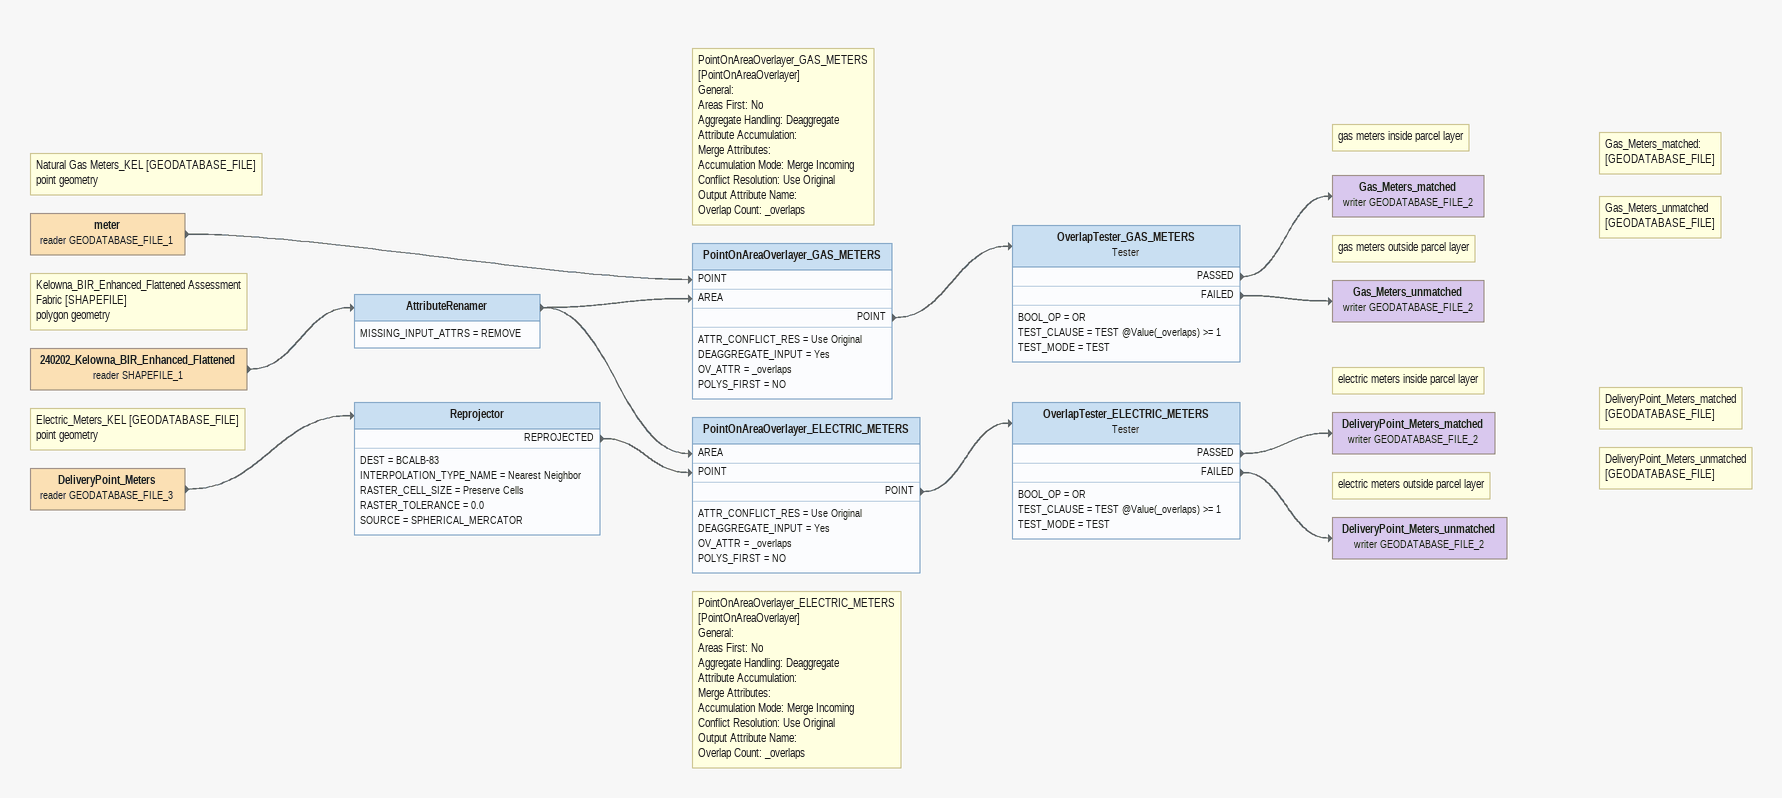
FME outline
Note: Natural Gas Meters_KEL [GEODATABASE_FILE] / point geometry
meter (reader GEODATABASE_FILE_1)
    -> PointOnAreaOverlayer_GAS_METERS [POINT]
Note: Kelowna_BIR_Enhanced_Flattened Assessment Fabric [SHAPEFILE] / polygon geometry
240202_Kelowna_BIR_Enhanced_Flattened (reader SHAPEFILE_1)
    -> AttributeRenamer
AttributeRenamer
    MISSING_INPUT_ATTRS = REMOVE
    -> PointOnAreaOverlayer_GAS_METERS [AREA]
    -> PointOnAreaOverlayer_ELECTRIC_METERS [AREA]
Note: PointOnAreaOverlayer_GAS_METERS [PointOnAreaOverlayer] / General: / Areas First: No / Aggregate Handling: Deaggregate / Attribute Accumulation: / Merge Attributes: / Accumulation Mode: Merge Incoming / Conflict Resolution: Use Original / Output Attribute Name: / Overlap Count: _overlaps
PointOnAreaOverlayer_GAS_METERS
    ATTR_CONFLICT_RES = Use Original
    DEAGGREGATE_INPUT = Yes
    OV_ATTR = _overlaps
    POLYS_FIRST = NO
    POINT -> OverlapTester_GAS_METERS
OverlapTester_GAS_METERS: Tester
    BOOL_OP = OR
    TEST_CLAUSE = TEST @Value(_overlaps) >= 1
    TEST_MODE = TEST
    PASSED -> Gas_Meters_matched (writer GEODATABASE_FILE_2)
    FAILED -> Gas_Meters_unmatched (writer GEODATABASE_FILE_2)
Note: gas meters inside parcel layer
Note: Gas_Meters_matched: / [GEODATABASE_FILE]
Gas_Meters_matched (writer GEODATABASE_FILE_2)
Note: gas meters outside parcel layer
Note: Gas_Meters_unmatched / [GEODATABASE_FILE]
Gas_Meters_unmatched (writer GEODATABASE_FILE_2)
Note: Electric_Meters_KEL [GEODATABASE_FILE] / point geometry
DeliveryPoint_Meters (reader GEODATABASE_FILE_3)
    -> Reprojector
Reprojector
    DEST = BCALB-83
    INTERPOLATION_TYPE_NAME = Nearest Neighbor
    RASTER_CELL_SIZE = Preserve Cells
    RASTER_TOLERANCE = 0.0
    SOURCE = SPHERICAL_MERCATOR
    REPROJECTED -> PointOnAreaOverlayer_ELECTRIC_METERS [POINT]
Note: PointOnAreaOverlayer_ELECTRIC_METERS [PointOnAreaOverlayer] / General: / Areas First: No / Aggregate Handling: Deaggregate / Attribute Accumulation: / Merge Attributes: / Accumulation Mode: Merge Incoming / Conflict Resolution: Use Original / Output Attribute Name: / Overlap Count: _overlaps
PointOnAreaOverlayer_ELECTRIC_METERS
    ATTR_CONFLICT_RES = Use Original
    DEAGGREGATE_INPUT = Yes
    OV_ATTR = _overlaps
    POLYS_FIRST = NO
    POINT -> OverlapTester_ELECTRIC_METERS
OverlapTester_ELECTRIC_METERS: Tester
    BOOL_OP = OR
    TEST_CLAUSE = TEST @Value(_overlaps) >= 1
    TEST_MODE = TEST
    PASSED -> DeliveryPoint_Meters_matched (writer GEODATABASE_FILE_2)
    FAILED -> DeliveryPoint_Meters_unmatched (writer GEODATABASE_FILE_2)
Note: electric meters inside parcel layer
Note: DeliveryPoint_Meters_matched [GEODATABASE_FILE]
DeliveryPoint_Meters_matched (writer GEODATABASE_FILE_2)
Note: electric meters outside parcel layer
Note: DeliveryPoint_Meters_unmatched [GEODATABASE_FILE]
DeliveryPoint_Meters_unmatched (writer GEODATABASE_FILE_2)
